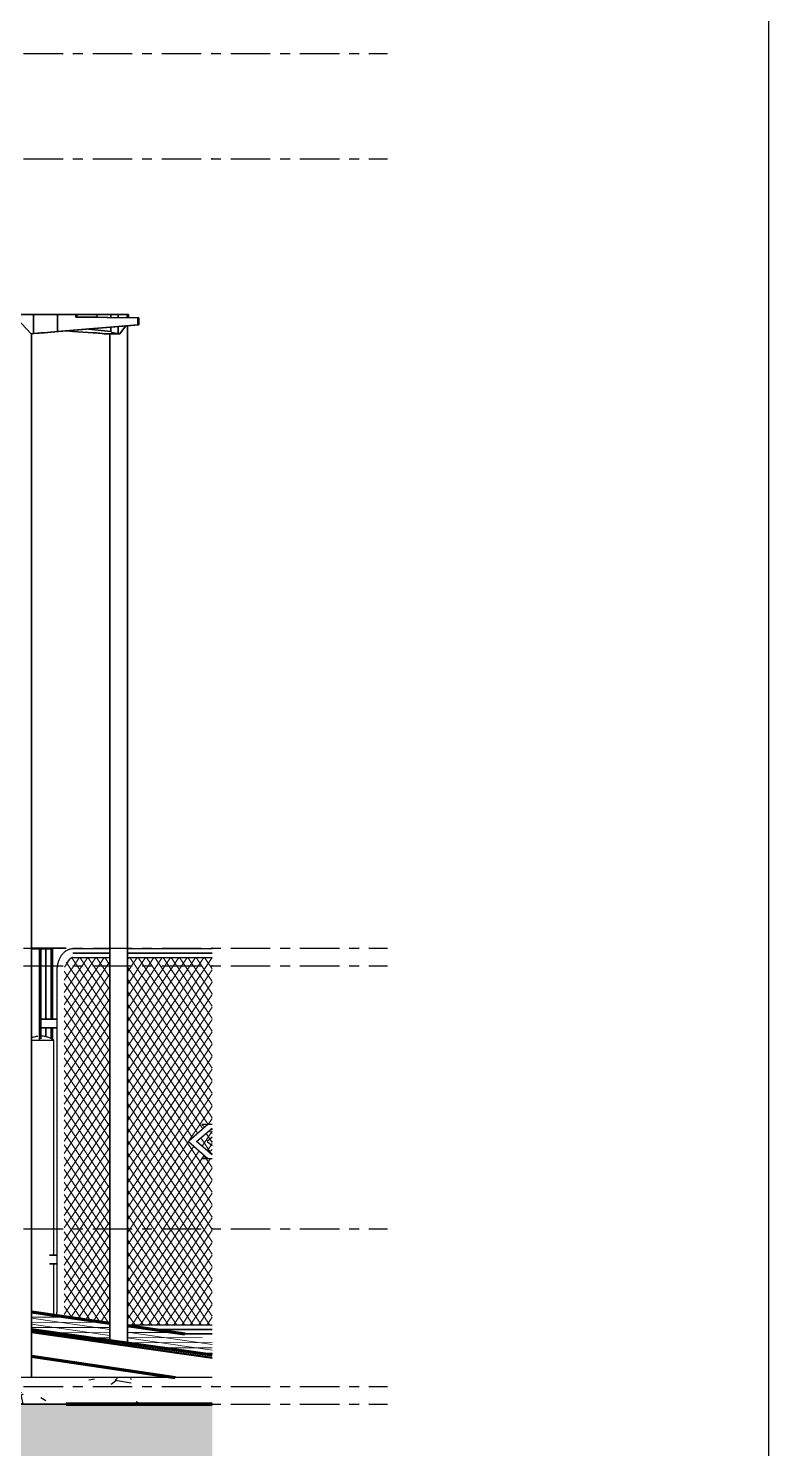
# Model space of a CAD drawing. Header units: millimetres. Extents: x -25371 to 2282244, y -90657 to 147824.
# Drawn here: x 1842704 to 1846924, y -3826 to 4271 of the extents above; entities that cross this region are included whole.
import ezdxf
from ezdxf.xclip import XClip

# ---------------------------------------------------------------- set-up
doc = ezdxf.new("R2010")
doc.units = ezdxf.units.MM
doc.header["$XCLIPFRAME"] = 0
doc.linetypes.add('CENTER', pattern=[50.8, 31.75, -6.35, 6.35, -6.35])
doc.linetypes.add('TA_GL_000.90000', pattern=[2.475, 0.9, -0.225, 0.225, -0.225, 0.9])
for name, color, linetype in [('000 - 0_SYM_DWG_GRIDLINE_MAIN_COLOR_251', 7, 'Continuous'), ('000 - EXISTING_BUILDING_MAIN_COLOR_251', 7, 'Continuous'), ('000 - GRID', 7, 'CENTER')]:
    doc.layers.add(name, color=color, linetype=linetype)
for name, color, linetype, lineweight in [('A-DETL', 7, 'Continuous', 70), ('A-DETL-GENF', 7, 'Continuous', 35), ('A-DETL-THIN', 7, 'Continuous', 25), ('A-FLOR-E', 7, 'Continuous', 35), ('A-FLOR-FNSH', 7, 'Continuous', 70), ('A-FLOR-PATT', 7, 'Continuous', 70), ('A-GENM', 7, 'Continuous', 35), ('A-GLAZ-CWMG', 7, 'Continuous', 35), ('E-LITE-EQPM', 7, 'Continuous', 35), ('P-SANR-FIXT', 7, 'Continuous', 35), ('WALL-E', 7, 'Continuous', 50)]:
    doc.layers.add(name, color=color, linetype=linetype, lineweight=lineweight)
doc.styles.add('TA', font='', dxfattribs={"height": 4.5})
doc.styles.get('TA').set_extended_font_data('Cordia New')

# ---------------------------------------------------------------- blocks, each defined once
blk = doc.blocks.new('A$C7fb6dcac')
at = {"layer": 'Defpoints', "color": 7}
blk.add_lwpolyline([(5425, -444), (4650, -444), (4650, 0), (5425, 0)], close=True, dxfattribs=at)
blk = doc.blocks.new('DPA_CP_Fence Type D - Fence Post Left w MRTA Logo-5719779-VS01 - ELEVATION 3')
at = {"layer": '000 - EXISTING_BUILDING_MAIN_COLOR_251', "lineweight": 9}
h = blk.add_hatch(dxfattribs=at)
h.set_pattern_fill('FP_10', style=0, pattern_type=2)
h.set_pattern_definition([(56.185, (7277.997, 101400), (-23.68105, 35.3556), []), (123.815, (7277.997, 101400), (-23.68105, -35.3556), [])])
h.paths.add_polyline_path([(6769.5, 101449.9), (7253.4, 101449.9), (7253.4, 102400.9), (7229.5, 102400.9), (7117.6, 102497.9), (7229.5, 102594.9), (7253.4, 102594.9), (7253.4, 103546), (6769, 103546), (6769, 101449.9)])
h.paths.add_polyline_path([(6670.7, 101462.1), (6670, 103546), (6454.5, 103545.1), (6446, 103543.2), (6430.9, 103532.6), (6421.7, 103520.4), (6414.1, 103503.5), (6410.1, 103487.9), (6408.8, 103470.1), (6409.7, 101514.6), (6410.2, 101507.2), (6412.3, 101499.7), (6670.6, 101462.1)])
h.paths.add_polyline_path([(7253.4, 102422), (7253.4, 102573.9), (7164.9, 102497.9), (7230.1, 102442)])
at = {"layer": '000 - EXISTING_BUILDING_MAIN_COLOR_251', "color": 7}
for p, q in [((6670.6, 103570.8), (6459.1, 103570.8)), ((6670.6, 103595.8), (6459.9, 103595.8)), ((6460.6, 103570.8), (6670.6, 103570.8)), ((7253.4, 103595.8), (6769, 103595.8)), ((7253.4, 103570.8), (6769, 103570.8)), ((6769, 103570.8), (7253.4, 103570.8)), ((6459.9, 103545.8), (6670.6, 103545.8)), ((6769, 103545.8), (7253.4, 103545.8)), ((6367.9, 103470.8), (6367.9, 101525)), ((6367.9, 103195.8), (6276.1, 103195.8)), ((6276.1, 103195.8), (6367.9, 103195.8)), ((6276.1, 103145.8), (6367.9, 103145.8)), ((6367.9, 103145.8), (6276.1, 103145.8)), ((6222.7, 103075), (6325.9, 103075)), ((6325.9, 103075), (6350.6, 103075)), ((6346.4, 103075), (6343.8, 103075)), ((6350.7, 103075), (6347.5, 103075)), ((6350.7, 101850), (6350.7, 103075)), ((7229.5, 102594.9), (7117.6, 102497.9)), ((7218.1, 102594.9), (7194.4, 102594.9)), ((7194.4, 102594.9), (7212, 102579.7)), ((7223.8, 102590), (7218.1, 102594.9)), ((7253.4, 102594.9), (7229.5, 102594.9)), ((7164.5, 102497.9), (7253.4, 102574.2)), ((7253.4, 102521.9), (7225.7, 102497.9)), ((7247.9, 102569.1), (7236.1, 102558.9)), ((7236.1, 102558.9), (7253.4, 102543.9)), ((7253.4, 102564.3), (7247.9, 102569.1)), ((7117.6, 102497.9), (7229.5, 102400.9)), ((7253.4, 102421.7), (7164.5, 102497.9)), ((7225.7, 102497.9), (7253.4, 102473.9)), ((7253.4, 102451.9), (7236.1, 102436.9)), ((7236.1, 102436.9), (7247.9, 102426.7)), ((7249.3, 102497.9), (7253.4, 102501.5)), ((7253.4, 102494.4), (7249.3, 102497.9)), ((7212, 102416.1), (7194.4, 102400.9)), ((7194.4, 102400.9), (7218.1, 102400.9)), ((7218.1, 102400.9), (7223.8, 102405.9)), ((7229.5, 102400.9), (7253.4, 102400.9)), ((7247.9, 102426.7), (7253.4, 102431.5)), ((6368, 101850), (6325.4, 101850)), ((6325.4, 101800), (6368, 101800)), ((6326.4, 101850), (6368, 101850)), ((6368, 101800), (6326.4, 101800)), ((6350.7, 101508.6), (6350.7, 101800)), ((7253.4, 101450), (6769, 101450)), ((6925.5, 101425), (7253.4, 101425)), ((7253.4, 101425), (6925.5, 101425)), ((7097.3, 101400), (7253.4, 101400))]:
    blk.add_line(p, q, dxfattribs=at)
at = {"layer": '000 - EXISTING_BUILDING_MAIN_COLOR_251', "color": 7, "flags": 128}
for points in [[(6459.9, 103595.8), (6455.7, 103595.7), (6451.6, 103595.3), (6447.4, 103594.7), (6443.4, 103593.9), (6439.3, 103592.8), (6435.4, 103591.5), (6431.5, 103589.9), (6427.7, 103588.2), (6424, 103586.2), (6420.5, 103584.1), (6417, 103581.8), (6413.6, 103579.3), (6410.4, 103576.6), (6407.2, 103573.8), (6404.2, 103570.9), (6401.3, 103567.8), (6398.5, 103564.5), (6395.9, 103561.2), (6393.3, 103557.7), (6390.9, 103554.1), (6388.6, 103550.5), (6386.4, 103546.7), (6384.3, 103542.8), (6382.4, 103538.8), (6380.6, 103534.7), (6378.9, 103530.6), (6377.3, 103526.4), (6375.8, 103522.1), (6374.5, 103517.8), (6373.3, 103513.4), (6372.2, 103508.9), (6371.2, 103504.4), (6370.4, 103499.9), (6369.6, 103495.3), (6369, 103490.7), (6368.6, 103486.1), (6368.2, 103481.4), (6368, 103476.8), (6367.9, 103472.1), (6367.9, 103470.8)], [(6459.9, 103545.8), (6458.7, 103545.8), (6457.5, 103545.7), (6456.3, 103545.5), (6455.1, 103545.3), (6453.8, 103544.9), (6452.5, 103544.5), (6451.2, 103544), (6449.9, 103543.4), (6448.5, 103542.6), (6447.1, 103541.8), (6445.7, 103540.9), (6444.3, 103539.8), (6442.8, 103538.6), (6441.4, 103537.3), (6439.9, 103535.9), (6438.5, 103534.3), (6437, 103532.6), (6435.6, 103530.8), (6434.2, 103528.9), (6432.8, 103526.9), (6431.4, 103524.7), (6430.1, 103522.4), (6428.9, 103520.1), (6427.7, 103517.6), (6426.5, 103515), (6425.4, 103512.3), (6424.3, 103509.5)], [(6223.1, 103088.4), (6226.6, 103090), (6231.2, 103091.8), (6236, 103093.5), (6240.7, 103095), (6245.5, 103096.3), (6250.4, 103097.4), (6255.3, 103098.3), (6260.3, 103099)], [(6276.1, 103100), (6280.7, 103099.9), (6285.7, 103099.6), (6290.7, 103099.1), (6295.6, 103098.4), (6300.5, 103097.5), (6305.4, 103096.4), (6310.2, 103095.1), (6315, 103093.7), (6319.7, 103092), (6324.4, 103090.1), (6328.9, 103088.1), (6333.4, 103085.9), (6337.8, 103083.5), (6342.1, 103080.9), (6346.3, 103078.2), (6350.3, 103075.3), (6350.7, 103075)], [(6369, 101506), (6368.6, 101509.8), (6368.2, 101514.4), (6368, 101519.1), (6367.9, 101523.7), (6367.9, 101525)]]:
    blk.add_lwpolyline(points, dxfattribs=at)
blk = doc.blocks.new('Rectangular Mullion - Mullion_Beam 300x400-5408000-VS01 - ELEVATION 3')
at = {"layer": 'A-GLAZ-CWMG', "color": 7}
for p, q in [((7253.4, 101400), (7059.6, 101400)), ((6421, 101000), (6670.7, 101000)), ((6670.7, 101000), (6421, 101000)), ((6769, 101000), (7253.4, 101000)), ((7253.4, 101000), (6769, 101000))]:
    blk.add_line(p, q, dxfattribs=at)
blk = doc.blocks.new('Rectangular Mullion - Mullion_H-Beam-V7-VS01 - ELEVATION 3')
at = {"layer": 'A-GLAZ-CWMG', "color": 7}
for p, q in [((6223.1, 103595.8), (6268.7, 103595.8)), ((6239.3, 103595.8), (6223.1, 103595.8)), ((6298.7, 103595.8), (6239.3, 103595.8)), ((6276.1, 103595.8), (6246, 103595.8)), ((6246, 103595.8), (6305.4, 103595.8)), ((6276, 103595.8), (6268.5, 103595.8)), ((6268.5, 103595.8), (6298.7, 103595.8)), ((6268.7, 103595.8), (6276.1, 103595.8)), ((6268.7, 103595.8), (6268.7, 103079.6)), ((6343, 103595.8), (6276, 103595.8)), ((6276.1, 103595.8), (6276.1, 103082.7)), ((6305.4, 103595.8), (6335.5, 103595.8)), ((6305.4, 103595.8), (6305.4, 103195.8)), ((6335.5, 103595.8), (6343, 103595.8)), ((6335.5, 103595.8), (6335.5, 103195.8)), ((6343, 103595.8), (6343, 103195.8)), ((6305.4, 103145.8), (6305.4, 103096.1)), ((6335.5, 103145.8), (6335.5, 103082.7)), ((6343, 103145.8), (6343, 103079.3))]:
    blk.add_line(p, q, dxfattribs=at)
blk = doc.blocks.new('Lighting-Street-LED - Lighting-Street-LED-4260799-VS01 - ELEVATION 3')
at = {"layer": 'E-LITE-EQPM', "color": 7}
for p, q in [((6380.7, 107213.6), (6459.6, 107213.6)), ((6597, 107213.6), (6380.7, 107213.6)), ((6574.6, 107213.6), (6459.6, 107213.6)), ((6610.9, 107213.6), (6574.6, 107213.6)), ((6597, 107213.6), (6596.7, 107196.9)), ((6675.9, 107213.6), (6597, 107213.6)), ((6626.8, 107213.6), (6610.9, 107213.6)), ((6680.5, 107213.6), (6626.8, 107213.6)), ((6675.9, 107195.1), (6675.9, 107213.6)), ((6675.9, 107213.6), (6684, 107213.6)), ((6715.4, 107213.6), (6680.5, 107213.6)), ((6684, 107213.6), (6701, 107213.6)), ((6701, 107213.6), (6716.9, 107213.6)), ((6717.6, 107213.6), (6715.4, 107213.6)), ((6716.9, 107213.6), (6769, 107213.6)), ((6716.9, 107213.6), (6716.9, 107194.8)), ((6757.6, 107213.6), (6717.6, 107213.6)), ((6769.5, 107213.6), (6757.6, 107213.6)), ((6769, 107213.6), (6777.2, 107213.6)), ((6771.2, 107213.6), (6769, 107213.6)), ((6769, 107194.3), (6769, 107213.6)), ((6776.8, 107213.6), (6771.2, 107213.6)), ((6777.3, 107194.2), (6777.3, 107213.6)), ((6596.7, 107196.9), (6476.7, 107196.9)), ((6596.7, 107196.9), (6547.6, 107196.3)), ((6547.6, 107129.6), (6675.9, 107115.6)), ((6675.9, 107115.6), (6675.9, 107140.2)), ((6716.9, 107143.6), (6716.9, 107104.3)), ((6758.6, 107147), (6727.8, 107103.1)), ((6769.9, 101348.7), (6769.9, 107147.9)), ((6459.6, 107115.6), (6424.4, 107119.5)), ((6459.6, 107115.6), (6574.6, 107108.9)), ((6610.9, 107106), (6626.8, 107104.3)), ((6626.8, 107104.3), (6638, 107103.1)), ((6676.3, 107103.1), (6638, 107103.1)), ((6669.9, 107104.1), (6669.9, 101361.6)), ((6684, 107108.9), (6675.9, 107115.6)), ((6727.8, 107103.1), (6689.5, 107103.1)), ((6716.9, 107104.3), (6701, 107106)), ((6727.8, 107103.1), (6716.9, 107104.3))]:
    blk.add_line(p, q, dxfattribs=at)
at = {"layer": 'E-LITE-EQPM', "color": 7, "flags": 128}
for points in [[(6574.6, 107108.9), (6584.4, 107108.3), (6593.9, 107107.6), (6602.9, 107106.8), (6610.9, 107106)], [(6676.3, 107103.1), (6679, 107103.2), (6682.1, 107103.2)], [(6682.1, 107103.2), (6685.7, 107103.2), (6689.5, 107103.1)], [(6701, 107106), (6694.3, 107106.8), (6689.1, 107107.6), (6685.6, 107108.3), (6684, 107108.9)]]:
    blk.add_lwpolyline(points, dxfattribs=at)
blk = doc.blocks.new('Lighting-Street-LED - Lighting-Street-LED-V42-VS01 - ELEVATION 3')
at = {"layer": 'E-LITE-EQPM', "color": 7}
for p, q in [((5949.5, 107213.6), (5949.5, 101151.6)), ((5958.1, 107213.6), (5949.5, 107213.6)), ((5949.5, 107213.6), (5951.8, 107213.6)), ((5951.8, 107213.6), (5981.6, 107213.6)), ((5973, 107213.6), (5956.5, 107213.6)), ((6039.5, 107213.6), (5973, 107213.6)), ((5981.6, 107213.6), (5982.6, 107213.6)), ((5981.6, 107213.6), (5981.6, 107187.9)), ((5982.6, 107213.6), (6013.5, 107213.6)), ((6013.5, 107213.6), (6080.8, 107213.6)), ((6059.6, 107213.6), (6039.5, 107213.6)), ((6089, 107213.6), (6059.6, 107213.6)), ((6080.8, 107213.6), (6100.9, 107213.6)), ((6080.8, 107104.3), (6080.8, 107213.6)), ((6142.2, 107213.6), (6089, 107213.6)), ((6100.9, 107213.6), (6139, 107213.6)), ((6139, 107213.6), (6241.2, 107213.6)), ((6142.2, 107213.6), (6242, 107213.6)), ((6341, 107213.6), (6241.2, 107213.6)), ((6242, 107213.6), (6341, 107213.6)), ((5982.6, 107187.9), (5981.6, 107187.9)), ((6066.8, 107103.1), (6013.5, 107161.9)), ((6049.2, 107103.1), (6066.8, 107103.1)), ((6049.5, 101151.6), (6049.5, 107104.5)), ((6080.8, 107104.3), (6066.8, 107103.1)), ((6100.9, 107106), (6080.8, 107104.3))]:
    blk.add_line(p, q, dxfattribs=at)
at = {"layer": 'E-LITE-EQPM', "color": 7, "flags": 128}
for points in [[(5981.6, 107187.9), (5992.6, 107177.8), (6003.9, 107166.4), (6014.9, 107154.5), (6025.2, 107142.6), (6034.2, 107131.4), (6041.4, 107121.3), (6046.4, 107113), (6049.1, 107106.8), (6049.2, 107103.1)], [(6013.5, 107161.9), (6008.1, 107167.7), (6002.6, 107173.2), (5997.2, 107178.2), (5992.3, 107182.3), (5988.1, 107185.4), (5984.9, 107187.3), (5982.6, 107187.9)], [(6123.3, 107107.8), (6120.3, 107107.6), (6110.5, 107106.8), (6100.9, 107106)]]:
    blk.add_lwpolyline(points, dxfattribs=at)
blk = doc.blocks.new('Generic Models 2 - Generic Models 45-5662310-VS01 - ELEVATION 3')
at = {"layer": 'A-GENM', "color": 7}
for p, q in [((5195.4, 103600), (3536, 103600)), ((5950.3, 103600), (5195.4, 103600)), ((6125.1, 103600), (6050.2, 103600)), ((6421, 103600), (6224.7, 103600)), ((6338.9, 103600), (6421, 103600))]:
    blk.add_line(p, q, dxfattribs=at)
blk = doc.blocks.new('Generic Models 8 - Generic Models 40-5785442-VS01 - ELEVATION 3')
at = {"layer": 'A-DETL', "color": 7}
blk.add_line((7253.4, 101000), (6421, 101000), dxfattribs=at)
blk.add_line((7253.4, 101000), (6421, 101000), dxfattribs=at)
at = {"layer": 'A-GENM', "color": 7}
for p, q in [((6421, 101000), (7253.4, 101000)), ((7253.4, 101000), (6421, 101000))]:
    blk.add_line(p, q, dxfattribs=at)
blk = doc.blocks.new('STEEL GRATING 1000x500 - 1000x500-5444127-VS01 - ELEVATION 3')
at = {"layer": 'P-SANR-FIXT', "color": 7}
for p, q in [((7253.4, 101000), (6656, 101000)), ((6656, 101000), (6984, 101000)), ((6772.7, 101000), (6675.2, 101000)), ((6675.2, 101000), (6705.8, 101000)), ((6705.8, 101000), (6803.4, 101000)), ((6812.4, 101000), (6714.9, 101000)), ((6714.9, 101000), (6745.5, 101000)), ((6745.5, 101000), (6843.1, 101000)), ((6852.1, 101000), (6754.6, 101000)), ((6754.6, 101000), (6785.3, 101000)), ((6803.4, 101000), (6772.7, 101000)), ((6882, 101000), (6780.6, 101000)), ((6780.6, 101000), (6811.2, 101000)), ((6785.3, 101000), (6882.8, 101000)), ((6890.9, 101000), (6794.3, 101000)), ((6794.3, 101000), (6825, 101000)), ((6811.2, 101000), (6912.7, 101000)), ((6843.1, 101000), (6812.4, 101000)), ((6921.8, 101000), (6820.3, 101000)), ((6820.3, 101000), (6851, 101000)), ((6825, 101000), (6922.5, 101000)), ((6931.6, 101000), (6834, 101000)), ((6834, 101000), (6860.2, 101000)), ((6851, 101000), (6952.4, 101000)), ((6882.8, 101000), (6852.1, 101000)), ((6961.5, 101000), (6860, 101000)), ((6860, 101000), (6890.7, 101000)), ((6860.2, 101000), (6957.7, 101000)), ((6966.8, 101000), (6869.2, 101000)), ((6869.2, 101000), (6899.9, 101000)), ((6912.7, 101000), (6882, 101000)), ((6987.4, 101000), (6890.9, 101000)), ((6890.9, 101000), (6920.6, 101000)), ((6890.9, 101000), (6992.1, 101000)), ((6922.5, 101000), (6891.9, 101000)), ((7001.2, 101000), (6899.7, 101000)), ((6899.7, 101000), (6930.4, 101000)), ((6899.9, 101000), (6997.4, 101000)), ((7006.5, 101000), (6909, 101000)), ((6909, 101000), (6939.6, 101000)), ((6920.6, 101000), (7018.1, 101000)), ((6952.4, 101000), (6921.8, 101000)), ((7027.2, 101000), (6929.6, 101000)), ((6929.6, 101000), (6960.3, 101000)), ((6930.4, 101000), (7031.9, 101000)), ((6957.7, 101000), (6931.6, 101000)), ((7040.9, 101000), (6939.5, 101000)), ((6939.5, 101000), (6965.6, 101000)), ((6939.6, 101000), (7037.2, 101000)), ((7046.2, 101000), (6948.7, 101000)), ((6948.7, 101000), (6979.3, 101000)), ((6960.3, 101000), (7057.8, 101000)), ((6992.1, 101000), (6961.5, 101000)), ((6965.6, 101000), (7067.1, 101000)), ((6997.4, 101000), (6966.8, 101000)), ((7066.9, 101000), (6969.4, 101000)), ((6969.4, 101000), (7000, 101000)), ((7076.1, 101000), (6974.6, 101000)), ((6974.6, 101000), (7005.3, 101000)), ((6979.3, 101000), (7076.9, 101000)), ((6984, 101000), (7253.4, 101000)), ((7018.1, 101000), (6987.4, 101000)), ((7085.9, 101000), (6988.4, 101000)), ((6988.4, 101000), (7019.1, 101000)), ((7000, 101000), (7097.6, 101000)), ((7031.9, 101000), (7001.2, 101000)), ((7005.3, 101000), (7106.8, 101000)), ((7037.2, 101000), (7006.5, 101000)), ((7106.6, 101000), (7009.1, 101000)), ((7009.1, 101000), (7039.7, 101000)), ((7115.8, 101000), (7014.4, 101000)), ((7014.4, 101000), (7045, 101000)), ((7019.1, 101000), (7116.6, 101000)), ((7057.8, 101000), (7027.2, 101000)), ((7125.7, 101000), (7028.1, 101000)), ((7028.1, 101000), (7058.8, 101000)), ((7039.7, 101000), (7137.3, 101000)), ((7067.1, 101000), (7040.9, 101000)), ((7045, 101000), (7146.5, 101000)), ((7076.9, 101000), (7046.2, 101000)), ((7146.3, 101000), (7048.8, 101000)), ((7048.8, 101000), (7074.9, 101000)), ((7155.6, 101000), (7054.1, 101000)), ((7054.1, 101000), (7084.8, 101000)), ((7058.8, 101000), (7156.3, 101000)), ((7097.6, 101000), (7066.9, 101000)), ((7165.4, 101000), (7067.8, 101000)), ((7067.8, 101000), (7098.5, 101000)), ((7074.9, 101000), (7172.5, 101000)), ((7106.8, 101000), (7076.1, 101000)), ((7181.5, 101000), (7084, 101000)), ((7084, 101000), (7114.7, 101000)), ((7084.8, 101000), (7186.2, 101000)), ((7116.6, 101000), (7085.9, 101000)), ((7195.3, 101000), (7093.8, 101000)), ((7093.8, 101000), (7124.5, 101000)), ((7098.5, 101000), (7196, 101000)), ((7137.3, 101000), (7106.6, 101000)), ((7205.1, 101000), (7107.6, 101000)), ((7107.6, 101000), (7133.7, 101000)), ((7114.7, 101000), (7212.2, 101000)), ((7146.5, 101000), (7115.8, 101000)), ((7221.2, 101000), (7123.7, 101000)), ((7123.7, 101000), (7154.4, 101000)), ((7124.5, 101000), (7225.9, 101000)), ((7156.3, 101000), (7125.7, 101000)), ((7235, 101000), (7133.5, 101000)), ((7133.5, 101000), (7164.2, 101000)), ((7133.7, 101000), (7231.2, 101000)), ((7240.3, 101000), (7142.8, 101000)), ((7142.8, 101000), (7173.4, 101000)), ((7172.5, 101000), (7146.3, 101000)), ((7154.4, 101000), (7251.9, 101000)), ((7186.2, 101000), (7155.6, 101000)), ((7253.4, 101000), (7163.4, 101000)), ((7163.4, 101000), (7194.1, 101000)), ((7164.2, 101000), (7253.4, 101000)), ((7196, 101000), (7165.4, 101000)), ((7253.4, 101000), (7173.3, 101000)), ((7173.3, 101000), (7203.9, 101000)), ((7173.4, 101000), (7253.4, 101000)), ((7212.2, 101000), (7181.5, 101000)), ((7253.4, 101000), (7182.5, 101000)), ((7182.5, 101000), (7213.1, 101000)), ((7194.1, 101000), (7253.4, 101000)), ((7225.9, 101000), (7195.3, 101000)), ((7253.4, 101000), (7203.2, 101000)), ((7203.2, 101000), (7233.8, 101000)), ((7203.9, 101000), (7253.4, 101000)), ((7231.2, 101000), (7205.1, 101000)), ((7253.4, 101000), (7213, 101000)), ((7213, 101000), (7239.1, 101000)), ((7213.1, 101000), (7253.4, 101000)), ((7251.9, 101000), (7221.2, 101000)), ((7253.4, 101000), (7222.2, 101000)), ((7222.2, 101000), (7252.9, 101000)), ((7233.8, 101000), (7253.4, 101000)), ((7253.4, 101000), (7235, 101000)), ((7239.1, 101000), (7253.4, 101000)), ((7253.4, 101000), (7240.3, 101000)), ((7253.4, 101000), (7242.9, 101000)), ((7242.9, 101000), (7253.4, 101000)), ((7253.4, 101000), (7248.2, 101000)), ((7248.2, 101000), (7253.4, 101000))]:
    blk.add_line(p, q, dxfattribs=at)
blk = doc.blocks.new('STEEL GRATING 1000x500 - 1000x500-5785671-VS01 - ELEVATION 3')
at = {"layer": 'P-SANR-FIXT', "color": 7}
for p, q in [((6656, 101000), (6421, 101000)), ((6421, 101000), (6984, 101000)), ((6510.2, 101000), (6421, 101000)), ((6421, 101000), (6443.3, 101000)), ((6470.5, 101000), (6421, 101000)), ((6421, 101000), (6501.2, 101000)), ((6421, 101000), (6461.4, 101000)), ((6435.3, 101000), (6421, 101000)), ((6421, 101000), (6426.2, 101000)), ((6426.2, 101000), (6421, 101000)), ((6491.2, 101000), (6421, 101000)), ((6421, 101000), (6424.3, 101000)), ((6421, 101000), (6482.1, 101000)), ((6451.4, 101000), (6421, 101000)), ((6421, 101000), (6442.4, 101000)), ((6442.4, 101000), (6421, 101000)), ((6425.5, 101000), (6421, 101000)), ((6421, 101000), (6456.1, 101000)), ((6465.2, 101000), (6421, 101000)), ((6421, 101000), (6495.9, 101000)), ((6504.9, 101000), (6421, 101000)), ((6421, 101000), (6434.1, 101000)), ((6424.3, 101000), (6521.8, 101000)), ((6456.1, 101000), (6425.5, 101000)), ((6530.9, 101000), (6433.3, 101000)), ((6433.3, 101000), (6464, 101000)), ((6434.1, 101000), (6535.6, 101000)), ((6461.4, 101000), (6435.3, 101000)), ((6544.6, 101000), (6443.2, 101000)), ((6443.2, 101000), (6469.3, 101000)), ((6443.3, 101000), (6540.9, 101000)), ((6482.1, 101000), (6451.4, 101000)), ((6549.9, 101000), (6452.4, 101000)), ((6452.4, 101000), (6483.1, 101000)), ((6464, 101000), (6561.5, 101000)), ((6495.9, 101000), (6465.2, 101000)), ((6469.3, 101000), (6570.8, 101000)), ((6501.2, 101000), (6470.5, 101000)), ((6570.6, 101000), (6473.1, 101000)), ((6473.1, 101000), (6503.7, 101000)), ((6579.8, 101000), (6478.4, 101000)), ((6478.4, 101000), (6509, 101000)), ((6483.1, 101000), (6580.6, 101000)), ((6521.8, 101000), (6491.2, 101000)), ((6589.7, 101000), (6492.1, 101000)), ((6492.1, 101000), (6522.8, 101000)), ((6503.7, 101000), (6601.3, 101000)), ((6535.6, 101000), (6504.9, 101000)), ((6509, 101000), (6610.5, 101000)), ((6540.9, 101000), (6510.2, 101000)), ((6610.3, 101000), (6512.8, 101000)), ((6512.8, 101000), (6543.5, 101000)), ((6618.9, 101000), (6518.1, 101000)), ((6518.1, 101000), (6548.7, 101000)), ((6522.8, 101000), (6620.3, 101000)), ((6561.5, 101000), (6530.9, 101000)), ((6629.4, 101000), (6531.8, 101000)), ((6531.8, 101000), (6562.5, 101000)), ((6543.5, 101000), (6641, 101000)), ((6570.8, 101000), (6544.6, 101000)), ((6548.7, 101000), (6650.2, 101000)), ((6580.6, 101000), (6549.9, 101000)), ((6650, 101000), (6552.5, 101000)), ((6552.5, 101000), (6578.6, 101000)), ((6659.3, 101000), (6557.8, 101000)), ((6557.8, 101000), (6588.5, 101000)), ((6562.5, 101000), (6660, 101000)), ((6601.3, 101000), (6570.6, 101000)), ((6669.1, 101000), (6571.6, 101000)), ((6571.6, 101000), (6602.2, 101000)), ((6578.6, 101000), (6676.2, 101000)), ((6610.5, 101000), (6579.8, 101000)), ((6685.2, 101000), (6587.7, 101000)), ((6587.7, 101000), (6618.4, 101000)), ((6588.5, 101000), (6689.9, 101000)), ((6620.3, 101000), (6589.7, 101000)), ((6699, 101000), (6597.5, 101000)), ((6597.5, 101000), (6628.2, 101000)), ((6602.2, 101000), (6699.8, 101000)), ((6641, 101000), (6610.3, 101000)), ((6611.3, 101000), (6652.5, 101000)), ((6708.8, 101000), (6611.3, 101000)), ((6618.9, 101000), (6715.9, 101000)), ((6650.2, 101000), (6619.6, 101000)), ((6725, 101000), (6627.4, 101000)), ((6627.4, 101000), (6658.1, 101000)), ((6628.2, 101000), (6729.7, 101000)), ((6660, 101000), (6629.4, 101000)), ((6738.7, 101000), (6637.2, 101000)), ((6637.2, 101000), (6667.9, 101000)), ((6676.2, 101000), (6650, 101000)), ((6652.5, 101000), (6750.1, 101000)), ((6984, 101000), (6656, 101000)), ((6658.1, 101000), (6755.6, 101000)), ((6689.9, 101000), (6659.3, 101000)), ((6764.7, 101000), (6667.1, 101000)), ((6667.1, 101000), (6697.8, 101000)), ((6667.9, 101000), (6769.4, 101000)), ((6699.8, 101000), (6669.1, 101000)), ((6778.4, 101000), (6677, 101000)), ((6677, 101000), (6707.6, 101000)), ((6715.9, 101000), (6685.2, 101000)), ((6697.8, 101000), (6795.3, 101000)), ((6729.7, 101000), (6699, 101000)), ((6804.4, 101000), (6706.9, 101000)), ((6706.9, 101000), (6737.5, 101000)), ((6707.6, 101000), (6809.1, 101000)), ((6750.1, 101000), (6709.6, 101000)), ((6716.7, 101000), (6757.9, 101000)), ((6818.2, 101000), (6716.7, 101000)), ((6755.6, 101000), (6725, 101000)), ((6737.5, 101000), (6835.1, 101000)), ((6769.4, 101000), (6738.7, 101000)), ((6844.1, 101000), (6746.6, 101000)), ((6746.6, 101000), (6777.3, 101000)), ((6757.9, 101000), (6859.4, 101000)), ((6795.3, 101000), (6764.7, 101000)), ((6777.3, 101000), (6874.8, 101000)), ((6809.1, 101000), (6778.4, 101000)), ((6883.8, 101000), (6786.3, 101000)), ((6786.3, 101000), (6817, 101000)), ((6835.1, 101000), (6804.4, 101000)), ((6817, 101000), (6914.5, 101000)), ((6859.4, 101000), (6818.2, 101000)), ((6826, 101000), (6867.3, 101000)), ((6923.6, 101000), (6826, 101000)), ((6874.8, 101000), (6844.1, 101000)), ((6867.3, 101000), (6964.8, 101000)), ((6914.5, 101000), (6883.8, 101000)), ((6964.8, 101000), (6923.6, 101000))]:
    blk.add_line(p, q, dxfattribs=at)
blk = doc.blocks.new('Lighting-Street-LED - Lighting-Street-LED-V48-VS01 - ELEVATION 3')
at = {"layer": 'E-LITE-EQPM', "color": 7}
for p, q in [((6123.2, 107213.6), (6123.2, 101151.6)), ((6142.9, 107213.6), (6123.2, 107213.6)), ((6123.2, 107213.6), (6141.5, 107213.6)), ((6141.4, 107213.6), (6141.4, 107187.9)), ((6141.4, 107213.6), (6165.5, 107213.6)), ((6167.9, 107213.6), (6143.9, 107213.6)), ((6165.5, 107213.6), (6235.6, 107213.6)), ((6238, 107213.6), (6167.9, 107213.6)), ((6235.6, 107213.6), (6256.7, 107213.6)), ((6235.6, 107104.3), (6235.6, 107213.6)), ((6259.1, 107213.6), (6238, 107213.6)), ((6256.7, 107213.6), (6291.8, 107213.6)), ((6294.7, 107213.6), (6259.1, 107213.6)), ((6291.8, 107213.6), (6371.8, 107213.6)), ((6377.6, 107213.6), (6294.7, 107213.6)), ((6476.4, 107213.6), (6371.8, 107213.6)), ((6371.8, 107213.6), (6371.8, 107115.6)), ((6377.6, 107213.6), (6482.2, 107213.6)), ((6476.7, 107196.9), (6476.4, 107213.6)), ((6482.2, 107213.6), (6476.4, 107213.6)), ((6482.2, 107213.6), (6482.5, 107196.9)), ((6221, 107103.1), (6165.5, 107161.9)), ((6371.8, 107115.6), (6829.1, 107153.3)), ((6834.9, 107153.3), (6377.6, 107115.6)), ((6829.1, 107193.8), (6476.7, 107196.9)), ((6482.5, 107196.9), (6476.7, 107196.9)), ((6482.5, 107196.9), (6834.9, 107193.8)), ((6829.1, 107153.3), (6829.1, 107193.8)), ((6834.9, 107193.8), (6829.1, 107193.8)), ((6834.9, 107153.3), (6829.1, 107153.3)), ((6834.9, 107193.8), (6834.9, 107153.3)), ((6235.6, 107104.3), (6221, 107103.1)), ((6222.9, 107103.2), (6223.2, 107103.2)), ((6223.2, 101151.6), (6223.2, 107103.2)), ((6223.2, 107103.2), (6223.2, 107103.2)), ((6223.4, 107103.1), (6238, 107104.3)), ((6256.7, 107106), (6235.6, 107104.3)), ((6238, 107104.3), (6259.1, 107106)), ((6371.8, 107115.6), (6291.8, 107108.9)), ((6294.7, 107108.9), (6377.6, 107115.6))]:
    blk.add_line(p, q, dxfattribs=at)
at = {"layer": 'E-LITE-EQPM', "color": 7, "flags": 128}
for points in [[(6165.5, 107161.9), (6160.1, 107167.7), (6154.9, 107173.2), (6150.3, 107178.2), (6146.5, 107182.3), (6143.7, 107185.4), (6141.9, 107187.3), (6141.4, 107187.9)], [(6291.8, 107108.9), (6284.3, 107108.3), (6275.8, 107107.6), (6266.4, 107106.8), (6256.7, 107106)], [(6259.1, 107106), (6268.9, 107106.8), (6278.3, 107107.6), (6287, 107108.3), (6294.7, 107108.9)]]:
    blk.add_lwpolyline(points, dxfattribs=at)
blk = doc.blocks.new('C-1-VS01-AR-2562-01 -B_20260615-142721_ELEVATION_3_EX')
at = {"layer": 'A-DETL-GENF', "lineweight": 25}
h = blk.add_hatch(dxfattribs=at)
h.set_pattern_fill('FP_11', style=0, pattern_type=2)
h.set_pattern_definition([(50, (-71649.76, 0), (728.7365, -63.7558), [76.2, -838.2]), (355, (-71649.76, 0), (-140.9716, 764.2276), [60.96, -670.56]), (100.451, (-71589, -5.3), (587.77, 700.4668), [64.76, -712.36]), (46.184, (-71649.8, 203.2), (1084.316, -168.171), [114.3, -1257.3]), (96.636, (-71559.4, 189.2), (949.61, 989.71), [97.14, -1068.54]), (351.184, (-71649.8, 203.2), (949.6206, 989.701), [91.44, -1005.84]), (21, (-71548.16, 152.4), (606.4579, -409.0606), [76.2, -838.2]), (326, (-71548.16, 152.4), (247.2083, 736.753), [60.96, -670.56]), (71.451, (-71497.6, 118.3), (853.6683, 327.6855), [64.76, -712.36]), (37.5, (-71649.76, 0), (12.3547, 338.2201), [33.528, -628.904, 33.528, -647.192, -673.1]), (37.5, (-71649.76, 0), (12.3547, 338.2201), [-1343.152, 33.528, -639.572]), (7.5, (-71649.76, 0), (267.2789, 400.7221), [33.528, -354.584, 33.528, -613.664, -256.54]), (7.5, (-71649.76, 0), (267.2789, 400.7221), [-1035.304, 33.528, -223.012]), (327.5, (-71876.33, 0), (542.36333, -22.91534), [33.528, -220.472, 33.528, -758.952, -1051.56]), (327.5, (-71876.33, 0), (542.36333, -22.91534), [-1046.48, 33.528, -1018.032]), (317.5, (-71977.93, 0), (592.517, 101.7071), [33.528, -296.672, 33.528, -492.76, -746.76]), (317.5, (-71977.93, 0), (592.517, 101.7071), [-856.488, 33.528, -713.232])])
h.paths.add_polyline_path([(27043.8, 101000), (31111.7, 101000), (31111.7, 101151.6), (27043.8, 101151.6), (27043.8, 101057.7)])
at = {"layer": 'A-DETL-GENF', "lineweight": 9}
h = blk.add_hatch(dxfattribs=at)
h.set_pattern_fill('FP_13', style=0, pattern_type=2)
h.set_pattern_definition([(45, (-71649.76, 0), (0, 449.0128), [317.5, -317.5]), (45, (-71733.95, 84.2), (0, 449.0128), [317.5, -317.5]), (45, (-71818.13, 168.38), (0, 449.0128), [317.5, -317.5]), (135, (-71818.13, 224.5), (-449.0128, 3e-14), [317.5, -317.5]), (135, (-71733.95, 308.7), (-449.0128, 3e-14), [317.5, -317.5]), (135, (-71649.76, 392.9), (-449.0128, 3e-14), [317.5, -317.5])])
h.paths.add_polyline_path([(20052.5, 99034.6), (31111.7, 99034.6), (31111.7, 101000), (-15300.5, 101000), (-15300.5, 99034.6), (19961.9, 99034.6)])
at = {"layer": 'A-FLOR-PATT', "lineweight": 9}
h = blk.add_hatch(dxfattribs=at)
h.set_pattern_fill('FP_12', style=0, pattern_type=2)
h.set_pattern_definition([(171.743, (28659.527, 101672.82), (-222.30593, -0.6021), []), (180.155, (28659.527, 101672.82), (200.53746, -29.1026), [])])
h.paths.add_polyline_path([(31111.7, 101280.6), (31111.7, 101371.8), (30917.8, 101400), (30955.5, 101400), (30627.2, 101447.8), (30627.7, 101348.8), (30749.1, 101331.7)])
h.paths.add_polyline_path([(30528.9, 101362.7), (30528.2, 101462.2), (30081.4, 101527.2), (30081.4, 101425.8), (30528.8, 101362.7)])
h.paths.add_polyline_path([(29981.4, 101439.9), (29981.4, 101541.7), (29907.2, 101552.5), (29907.4, 101450.3), (29933.2, 101446.7)])
h.paths.add_polyline_path([(29808.2, 101464.3), (29807.7, 101567), (27878.4, 101847.8), (27878.4, 101736.2), (29807.7, 101464.3)])
h.paths.add_polyline_path([(27828.6, 101743.3), (27828.6, 101766.7), (27659.3, 101767.5), (27650.9, 101774), (27510.6, 101901.3), (27422.5, 101914.1), (27422.6, 101800.5), (27804.3, 101746.7)])
h.paths.add_polyline_path([(27373.5, 101807.4), (27373.4, 101921.2), (27336.7, 101926.6), (27184.9, 101936.3), (27184.9, 101834), (27373.5, 101807.4)])
h.paths.add_polyline_path([(27681.9, 101816.7), (27828.6, 101816.7), (27828.6, 101855), (27599.2, 101888.4), (27678.2, 101816.7)])
at = {"layer": 'A-DETL', "color": 7}
for p, q in [((30081.4, 101527.2), (30528.9, 101462.1)), ((30081.4, 101425.8), (30540.3, 101361.1)), ((30627.2, 101447.8), (30955.5, 101400)), ((30540.6, 101361), (31111.7, 101280.6)), ((30081.4, 101273), (30900.3, 101151.6)), ((30279.3, 101000), (30528.9, 101000)), ((30283.7, 101000), (31111.7, 101000)), ((30627.3, 101000), (31111.7, 101000))]:
    blk.add_line(p, q, dxfattribs=at)
at = {"layer": 'A-DETL-THIN', "color": 7}
for p, q in [((31111.7, 101151.6), (27043.8, 101151.6)), ((31111.7, 101000), (24685.4, 101000)), ((27043.8, 101000), (31111.7, 101000))]:
    blk.add_line(p, q, dxfattribs=at)
at = {"layer": 'A-FLOR-E', "color": 7, "lineweight": 50}
blk.add_line((31111.7, 101000), (30279.3, 101000), dxfattribs=at)
at = {"layer": 'A-FLOR-FNSH', "color": 7, "lineweight": 35}
blk.add_line((31111.7, 101000), (30197.1, 101000), dxfattribs=at)
at = {"layer": 'WALL-E', "color": 7}
for p, q in [((31111.7, 101264.6), (30081.4, 101409.8)), ((30283.7, 101000), (30396.9, 101000)), ((30540.4, 101000), (30396.9, 101000)), ((31111.7, 101000), (30540.5, 101000))]:
    blk.add_line(p, q, dxfattribs=at)
at = {"layer": '000 - EXISTING_BUILDING_MAIN_COLOR_251', "color": 7}
blk.add_blockref('DPA_CP_Fence Type D - Fence Post Left w MRTA Logo-5719779-VS01 - ELEVATION 3', (23858.2, 0), dxfattribs=at)
at = {"layer": 'A-DETL', "color": 7}
blk.add_blockref('Generic Models 2 - Generic Models 45-5662310-VS01 - ELEVATION 3', (23858.2, 0), dxfattribs=at)
at = {"layer": 'A-GENM', "color": 7}
blk.add_blockref('Generic Models 8 - Generic Models 40-5785442-VS01 - ELEVATION 3', (23858.2, 0), dxfattribs=at)
at = {"layer": 'A-GLAZ-CWMG', "color": 7}
for name in ['Rectangular Mullion - Mullion_H-Beam-V7-VS01 - ELEVATION 3', 'Rectangular Mullion - Mullion_Beam 300x400-5408000-VS01 - ELEVATION 3']:
    blk.add_blockref(name, (23858.2, 0), dxfattribs=at)
at = {"layer": 'E-LITE-EQPM', "color": 7}
for name in ['Lighting-Street-LED - Lighting-Street-LED-V42-VS01 - ELEVATION 3', 'Lighting-Street-LED - Lighting-Street-LED-V48-VS01 - ELEVATION 3', 'Lighting-Street-LED - Lighting-Street-LED-4260799-VS01 - ELEVATION 3']:
    blk.add_blockref(name, (23858.2, 0), dxfattribs=at)
at = {"layer": 'P-SANR-FIXT', "color": 7}
for name in ['STEEL GRATING 1000x500 - 1000x500-5785671-VS01 - ELEVATION 3', 'STEEL GRATING 1000x500 - 1000x500-5444127-VS01 - ELEVATION 3']:
    blk.add_blockref(name, (23858.2, 0), dxfattribs=at)
blk = doc.blocks.new('*U974')
at = {"layer": '000 - 0_SYM_DWG_GRIDLINE_MAIN_COLOR_251', "color": 7, "linetype": 'ByBlock', "ltscale": 5}
blk.add_line((20, 0), (-588.5, 0), dxfattribs=at)
at = {"layer": '000 - 0_SYM_DWG_GRIDLINE_MAIN_COLOR_251', "color": 7}
blk.add_point((-568.5, 0), dxfattribs=at)
at = {"color": 7, "style": 'TA', "flags": 1}
blk.add_attdef('LOCATION', (6, -6), '', height=4.5, rotation=270, dxfattribs=at)
blk = doc.blocks.new('C-1-VS01_REV00_20260615-145551_ELEVATION_3_DIMS-2')
at = {"layer": '000 - GRID', "color": 7, "linetype": 'TA_GL_000.90000', "xscale": 50.00000000000004, "yscale": 50.00000000000004, "zscale": 50.00000000000004, "rotation": 180}
for p in [(2686.7, 108700), (2686.7, 108100), (2686.7, 103600), (2686.7, 103500), (2686.7, 102000), (2686.7, 101100), (2686.7, 101000)]:
    blk.add_blockref('*U974', p, dxfattribs=at)

msp = doc.modelspace()

# ---------------------------------------------------------------- block references
at = {"color": 7, "xscale": 50, "yscale": 50, "zscale": 50}
msp.add_blockref('A$C7fb6dcac', (1575673.68, 10572.622), dxfattribs=at)
at = {"color": 7}
ref = msp.add_blockref('C-1-VS01-AR-2562-01 -B_20260615-142721_ELEVATION_3_EX', (1812640.274, -104572.744), dxfattribs=at)
XClip(ref).set_block_clipping_path([(4847.059925341, 96707.0933076996), (33463.847453482, 115145.365818867)])
msp.add_blockref('C-1-VS01_REV00_20260615-145551_ELEVATION_3_DIMS-2', (1812640.274, -104572.744), dxfattribs=at)

doc.saveas('drawing.dxf')
